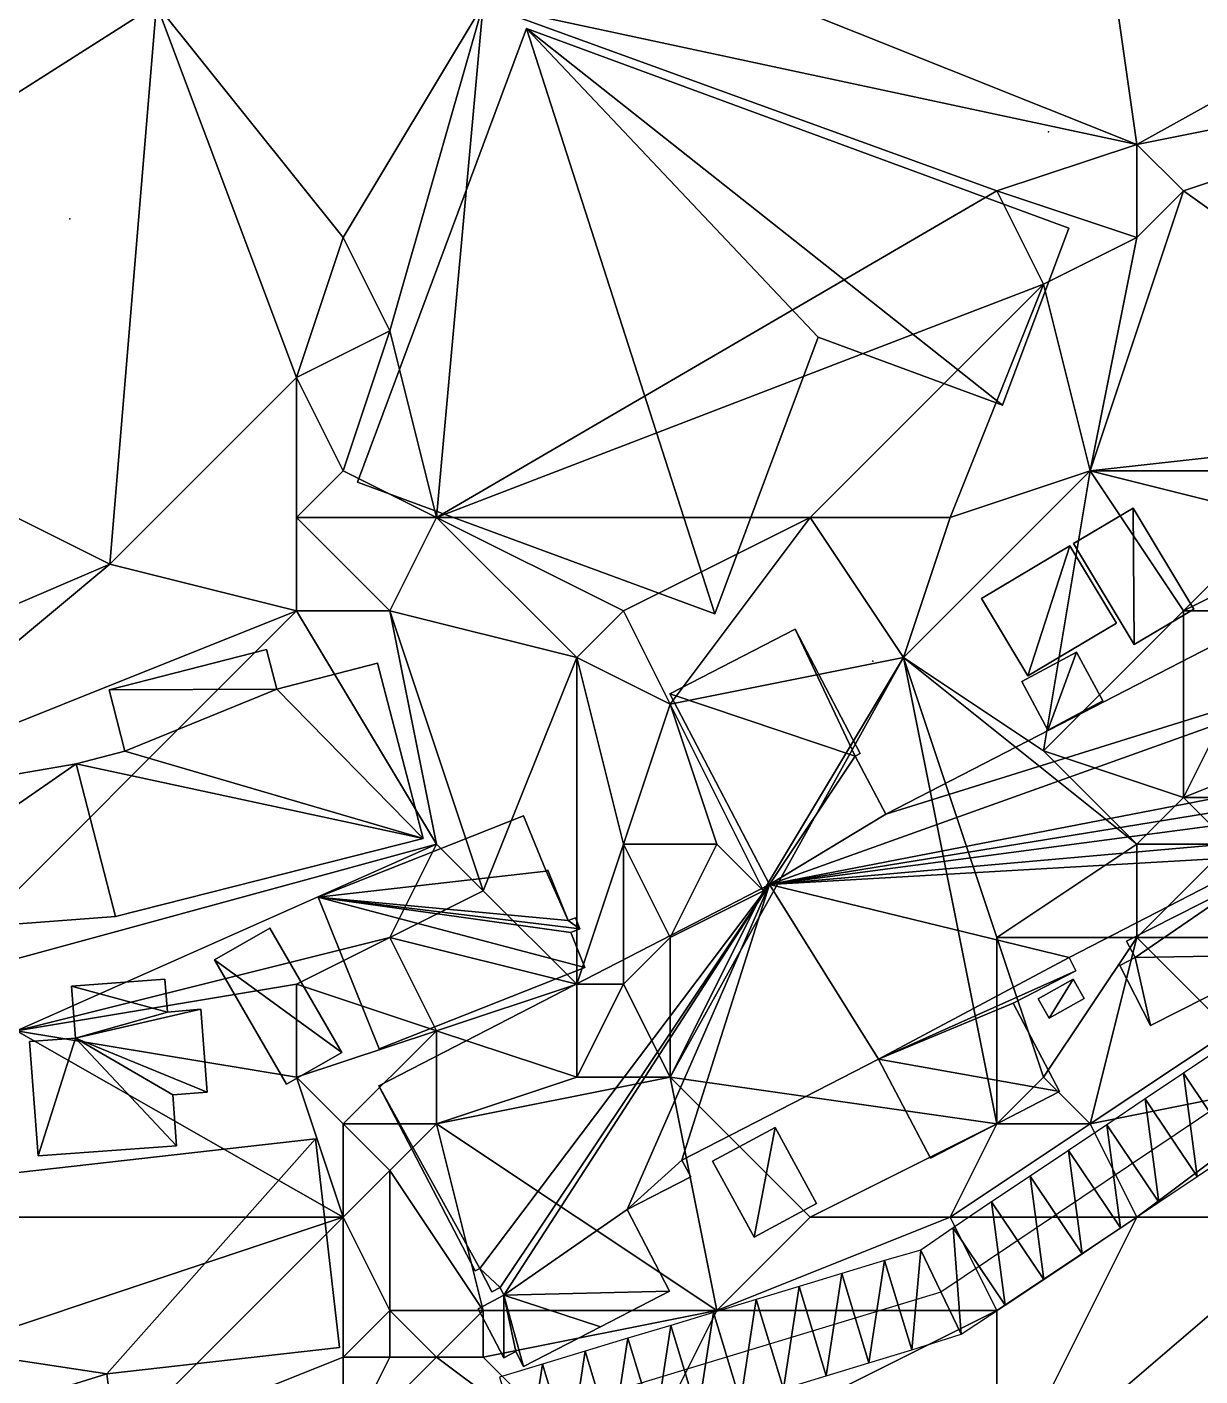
# Model space of a CAD drawing. Header units: metres. Extents: x -1103 to 901, y -902 to 905.
# Drawn here: x -821.6 to -771.3, y 561.2 to 619 of the extents above; entities that cross this region are included whole.
import ezdxf

# ---------------------------------------------------------------- set-up
doc = ezdxf.new("R2010")
doc.units = ezdxf.units.M
for name, color, linetype in [('OSM_BUILDING_FOOTPRINTS', 7, 'CONTINUOUS'), ('OSM_BUILDING_ROOFS', 1, 'CONTINUOUS'), ('OSM_BUILDING_WALLS', 8, 'CONTINUOUS'), ('OSM_ROAD_AXES', 2, 'CONTINUOUS'), ('OSM_ROAD_SURFACE', 9, 'CONTINUOUS'), ('OSM_TERRAIN', 3, 'CONTINUOUS'), ('OSM_TREES', 3, 'CONTINUOUS')]:
    doc.layers.add(name, color=color, linetype=linetype)

msp = doc.modelspace()

# ---------------------------------------------------------------- linework, layer by layer
at = {"layer": 'OSM_BUILDING_FOOTPRINTS'}
for points in [[(-807.395, 599.513, 14.055), (-800.144, 618.966, 14.055), (-776.909, 610.406, 14.055), (-779.749, 602.82, 14.055), (-787.653, 605.728, 14.055), (-792.074, 593.873, 14.055), (-807.395, 599.513, 14.055)], [(-776.709, 596.881, 12.865), (-774.156, 598.396, 12.865), (-771.558, 594.072, 12.865), (-774.112, 592.557, 12.865), (-776.709, 596.881, 12.865)], [(-780.656, 594.526, 12.925), (-776.864, 596.782, 12.925), (-774.874, 593.475, 12.925), (-778.666, 591.219, 12.925), (-780.656, 594.526, 12.925)], [(-819.454, 587.436, 16.466), (-817.365, 587.978, 16.466), (-818.04, 590.61, 16.466), (-811.286, 592.336, 16.466), (-810.855, 590.644, 16.466), (-806.533, 591.75, 16.466), (-804.576, 584.24, 16.466), (-817.763, 580.889, 16.466), (-830.243, 579.949, 16.466), (-830.652, 585.512, 16.466), (-819.454, 587.436, 16.466)], [(-778.931, 590.965, 13.106), (-776.588, 592.225, 13.106), (-775.46, 590.146, 13.106), (-777.804, 588.886, 13.106), (-778.931, 590.965, 13.106)], [(-806.466, 575.227, 15.129), (-809.075, 581.73, 15.129), (-800.276, 585.214, 15.129), (-799.314, 582.836, 15.129), (-799.237, 582.88, 15.129), (-798.364, 580.724, 15.129), (-798.054, 580.845, 15.129), (-797.866, 580.37, 15.129), (-798.253, 580.215, 15.129), (-797.645, 578.711, 15.129), (-806.466, 575.227, 15.129)], [(-774.73, 578.8, 12.348), (-774.067, 579.132, 12.348), (-774.432, 579.839, 12.348), (-769.104, 582.538, 12.348), (-767.424, 579.253, 12.348), (-773.415, 576.223, 12.348), (-774.73, 578.8, 12.348)], [(-811.153, 580.392, 15.751), (-808.058, 575.061, 15.751), (-810.434, 573.701, 15.751), (-813.518, 579.043, 15.751), (-811.153, 580.392, 15.751)], [(-815.641, 578.202, 16.014), (-815.53, 576.798, 16.014), (-814.104, 576.919, 16.014), (-813.839, 573.369, 16.014), (-815.309, 573.248, 16.014), (-815.143, 571.069, 16.014), (-821.079, 570.638, 16.014), (-821.444, 575.537, 16.014), (-819.476, 575.681, 16.014), (-819.642, 577.915, 16.014), (-815.641, 578.202, 16.014)], [(-778.223, 577.362, 13.141), (-776.731, 578.203, 13.141), (-776.256, 577.373, 13.141), (-777.759, 576.533, 13.141), (-778.223, 577.362, 13.141)], [(-792.173, 570.406, 13.979), (-789.498, 571.844, 13.979), (-787.719, 568.592, 13.979), (-790.394, 567.143, 13.979), (-792.173, 570.406, 13.979)]]:
    msp.add_polyline3d(points, close=True, dxfattribs=at)
for points in [[(-768.441, 583.489, 11.018), (-776.897, 579.132, 11.018), (-776.61, 578.568, 11.018), (-779.296, 577.185, 11.018), (-777.306, 573.392, 11.018), (-782.844, 570.528, 11.018), (-785.066, 574.785, 11.018), (-793.489, 570.45, 11.018), (-793.113, 569.731, 11.018), (-795.843, 568.327, 11.018), (-794.019, 564.832, 11.018), (-796.982, 563.306, 11.018), (-800.276, 561.603, 11.018), (-800.607, 562.244, 11.018), (-801.127, 561.979, 11.018), (-802.221, 564.08, 11.018), (-801.116, 564.655, 11.018), (-801.282, 564.987, 11.018), (-801.635, 564.81, 11.018), (-802.155, 565.805, 11.018), (-802.343, 565.706, 11.018), (-802.343, 565.706, 11.018), (-806.477, 573.635, 11.018), (-789.742, 582.272, 11.018), (-794.009, 590.445, 11.018), (-788.636, 593.21, 11.018), (-785.851, 587.879, 11.018), (-786.061, 587.769, 11.018), (-784.756, 585.28, 11.018), (-759.963, 598.054, 11.018)], [(-851.333, 557.698, 15.827), (-852.339, 566.479, 15.827), (-809.196, 571.357, 15.827), (-808.168, 562.421, 15.827), (-808.168, 562.421, 15.827), (-818.128, 561.293, 15.827), (-818.061, 560.718, 15.827)]]:
    msp.add_polyline3d(points, dxfattribs=at)
at = {"layer": 'OSM_BUILDING_ROOFS'}
for points in [[(-800.144, 618.966, 25.655), (-807.395, 599.513, 25.655), (-792.074, 593.873, 25.655)], [(-800.144, 618.966, 25.655), (-792.074, 593.873, 25.655), (-787.653, 605.728, 25.655)], [(-800.144, 618.966, 25.655), (-787.653, 605.728, 25.655), (-779.749, 602.82, 25.655)], [(-800.144, 618.966, 25.655), (-779.749, 602.82, 25.655), (-776.909, 610.406, 25.655)], [(-757.929, 593.652, 25.818), (-759.963, 598.054, 25.818), (-784.756, 585.28, 25.818)], [(-774.156, 598.396, 22.865), (-776.709, 596.881, 22.865), (-774.112, 592.557, 22.865)], [(-774.156, 598.396, 22.865), (-774.112, 592.557, 22.865), (-771.558, 594.072, 22.865)], [(-776.864, 596.782, 22.925), (-780.656, 594.526, 22.925), (-778.666, 591.219, 22.925)], [(-776.864, 596.782, 22.925), (-778.666, 591.219, 22.925), (-774.874, 593.475, 22.925)], [(-789.742, 582.272, 25.818), (-760.537, 587.924, 25.818), (-757.929, 593.652, 25.818)], [(-789.742, 582.272, 25.818), (-757.929, 593.652, 25.818), (-784.756, 585.28, 25.818)], [(-786.061, 587.769, 25.818), (-788.636, 593.21, 25.818), (-794.009, 590.445, 25.818)], [(-786.061, 587.769, 25.818), (-785.851, 587.879, 25.818), (-788.636, 593.21, 25.818)], [(-810.855, 590.644, 21.666), (-811.286, 592.336, 21.666), (-818.04, 590.61, 21.666)], [(-804.576, 584.24, 21.666), (-806.533, 591.75, 21.666), (-810.855, 590.644, 21.666)], [(-776.588, 592.225, 23.106), (-778.931, 590.965, 23.106), (-777.804, 588.886, 23.106)], [(-776.588, 592.225, 23.106), (-777.804, 588.886, 23.106), (-775.46, 590.146, 23.106)], [(-810.855, 590.644, 21.666), (-818.04, 590.61, 21.666), (-817.365, 587.978, 21.666)], [(-817.365, 587.978, 21.666), (-804.576, 584.24, 21.666), (-810.855, 590.644, 21.666)], [(-786.061, 587.769, 25.818), (-794.009, 590.445, 25.818), (-789.742, 582.272, 25.818)], [(-817.365, 587.978, 21.666), (-819.454, 587.436, 21.666), (-804.576, 584.24, 21.666)], [(-789.742, 582.272, 25.818), (-760.891, 586.951, 25.818), (-760.537, 587.924, 25.818)], [(-789.742, 582.272, 25.818), (-784.756, 585.28, 25.818), (-786.061, 587.769, 25.818)], [(-819.454, 587.436, 21.666), (-830.652, 585.512, 21.666), (-830.243, 579.949, 21.666)], [(-819.454, 587.436, 21.666), (-830.243, 579.949, 21.666), (-817.763, 580.889, 21.666)], [(-819.454, 587.436, 21.666), (-817.763, 580.889, 21.666), (-804.576, 584.24, 21.666)], [(-789.742, 582.272, 25.818), (-762.77, 585.845, 25.818), (-760.891, 586.951, 25.818)], [(-789.742, 582.272, 25.818), (-765.379, 584.429, 25.818), (-762.77, 585.845, 25.818)], [(-799.314, 582.836, 20.329), (-800.276, 585.214, 20.329), (-809.075, 581.73, 20.329)], [(-789.742, 582.272, 25.818), (-768.441, 583.489, 25.818), (-765.379, 584.429, 25.818)], [(-789.742, 582.272, 25.818), (-776.897, 579.132, 25.818), (-768.441, 583.489, 25.818)], [(-809.075, 581.73, 20.329), (-798.364, 580.724, 20.329), (-799.314, 582.836, 20.329)], [(-798.364, 580.724, 20.329), (-799.237, 582.88, 20.329), (-799.314, 582.836, 20.329)], [(-774.067, 579.132, 22.348), (-769.104, 582.538, 22.348), (-774.432, 579.839, 22.348)], [(-774.067, 579.132, 22.348), (-767.424, 579.253, 22.348), (-769.104, 582.538, 22.348)], [(-789.742, 582.272, 25.818), (-806.477, 573.635, 25.818), (-802.155, 565.805, 25.818)], [(-789.742, 582.272, 25.818), (-802.155, 565.805, 25.818), (-801.282, 564.987, 25.818)], [(-789.742, 582.272, 25.818), (-801.282, 564.987, 25.818), (-801.116, 564.655, 25.818)], [(-789.742, 582.272, 25.818), (-801.116, 564.655, 25.818), (-795.843, 568.327, 25.818)], [(-789.742, 582.272, 25.818), (-795.843, 568.327, 25.818), (-793.489, 570.45, 25.818)], [(-789.742, 582.272, 25.818), (-793.489, 570.45, 25.818), (-785.066, 574.785, 25.818)], [(-789.742, 582.272, 25.818), (-785.066, 574.785, 25.818), (-776.897, 579.132, 25.818)], [(-809.075, 581.73, 20.329), (-806.466, 575.227, 20.329), (-797.645, 578.711, 20.329)], [(-809.075, 581.73, 20.329), (-797.645, 578.711, 20.329), (-798.253, 580.215, 20.329)], [(-809.075, 581.73, 20.329), (-798.253, 580.215, 20.329), (-797.866, 580.37, 20.329)], [(-809.075, 581.73, 20.329), (-797.866, 580.37, 20.329), (-798.364, 580.724, 20.329)], [(-797.866, 580.37, 20.329), (-798.054, 580.845, 20.329), (-798.364, 580.724, 20.329)], [(-808.058, 575.061, 25.751), (-811.153, 580.392, 25.751), (-813.518, 579.043, 25.751)], [(-808.058, 575.061, 25.751), (-813.518, 579.043, 25.751), (-810.434, 573.701, 25.751)], [(-785.066, 574.785, 25.818), (-776.61, 578.568, 25.818), (-776.897, 579.132, 25.818)], [(-774.067, 579.132, 22.348), (-774.73, 578.8, 22.348), (-773.415, 576.223, 22.348)], [(-774.067, 579.132, 22.348), (-773.415, 576.223, 22.348), (-767.424, 579.253, 22.348)], [(-785.066, 574.785, 25.818), (-779.296, 577.185, 25.818), (-776.61, 578.568, 25.818)], [(-815.53, 576.798, 21.214), (-815.641, 578.202, 21.214), (-819.642, 577.915, 21.214)], [(-815.53, 576.798, 21.214), (-819.642, 577.915, 21.214), (-819.476, 575.681, 21.214)], [(-776.731, 578.203, 23.141), (-778.223, 577.362, 23.141), (-777.759, 576.533, 23.141)], [(-776.731, 578.203, 23.141), (-777.759, 576.533, 23.141), (-776.256, 577.373, 23.141)], [(-819.476, 575.681, 21.214), (-813.839, 573.369, 21.214), (-814.104, 576.919, 21.214)], [(-819.476, 575.681, 21.214), (-814.104, 576.919, 21.214), (-815.53, 576.798, 21.214)], [(-785.066, 574.785, 25.818), (-777.306, 573.392, 25.818), (-779.296, 577.185, 25.818)], [(-819.476, 575.681, 21.214), (-821.444, 575.537, 21.214), (-821.079, 570.638, 21.214)], [(-819.476, 575.681, 21.214), (-821.079, 570.638, 21.214), (-815.143, 571.069, 21.214)], [(-819.476, 575.681, 21.214), (-815.143, 571.069, 21.214), (-815.309, 573.248, 21.214)], [(-819.476, 575.681, 21.214), (-815.309, 573.248, 21.214), (-813.839, 573.369, 21.214)], [(-785.066, 574.785, 25.818), (-782.844, 570.528, 25.818), (-777.306, 573.392, 25.818)], [(-806.477, 573.635, 25.818), (-802.343, 565.706, 25.818), (-802.155, 565.805, 25.818)], [(-789.498, 571.844, 23.979), (-792.173, 570.406, 23.979), (-790.394, 567.143, 23.979)], [(-789.498, 571.844, 23.979), (-790.394, 567.143, 23.979), (-787.719, 568.592, 23.979)], [(-818.128, 561.293, 30.627), (-809.196, 571.357, 30.627), (-852.339, 566.479, 30.627)], [(-818.128, 561.293, 30.627), (-808.168, 562.421, 30.627), (-809.196, 571.357, 30.627)], [(-795.843, 568.327, 25.818), (-793.113, 569.731, 25.818), (-793.489, 570.45, 25.818)], [(-801.116, 564.655, 25.818), (-794.019, 564.832, 25.818), (-795.843, 568.327, 25.818)], [(-821.024, 560.386, 30.627), (-818.128, 561.293, 30.627), (-852.339, 566.479, 30.627)], [(-827.302, 560.297, 30.627), (-821.024, 560.386, 30.627), (-852.339, 566.479, 30.627)], [(-802.155, 565.805, 25.818), (-801.635, 564.81, 25.818), (-801.282, 564.987, 25.818)], [(-801.116, 564.655, 25.818), (-802.221, 564.08, 25.818), (-801.127, 561.979, 25.818)], [(-801.116, 564.655, 25.818), (-801.127, 561.979, 25.818), (-800.607, 562.244, 25.818)], [(-801.116, 564.655, 25.818), (-796.982, 563.306, 25.818), (-794.019, 564.832, 25.818)], [(-801.116, 564.655, 25.818), (-800.607, 562.244, 25.818), (-800.276, 561.603, 25.818)], [(-801.116, 564.655, 25.818), (-800.276, 561.603, 25.818), (-796.982, 563.306, 25.818)], [(-821.024, 560.386, 30.627), (-818.061, 560.718, 30.627), (-818.128, 561.293, 30.627)]]:
    msp.add_3dface(points, dxfattribs=at)
at = {"layer": 'OSM_BUILDING_WALLS'}
for points in [[(-800.144, 618.966, 14.055), (-807.395, 599.513, 14.055), (-807.395, 599.513, 25.655)], [(-800.144, 618.966, 14.055), (-807.395, 599.513, 25.655), (-800.144, 618.966, 25.655)], [(-776.909, 610.406, 14.055), (-800.144, 618.966, 14.055), (-800.144, 618.966, 25.655)], [(-776.909, 610.406, 14.055), (-800.144, 618.966, 25.655), (-776.909, 610.406, 25.655)], [(-779.749, 602.82, 14.055), (-776.909, 610.406, 14.055), (-776.909, 610.406, 25.655)], [(-779.749, 602.82, 14.055), (-776.909, 610.406, 25.655), (-779.749, 602.82, 25.655)], [(-792.074, 593.873, 14.055), (-787.653, 605.728, 14.055), (-787.653, 605.728, 25.655)], [(-792.074, 593.873, 14.055), (-787.653, 605.728, 25.655), (-792.074, 593.873, 25.655)], [(-787.653, 605.728, 14.055), (-779.749, 602.82, 14.055), (-779.749, 602.82, 25.655)], [(-787.653, 605.728, 14.055), (-779.749, 602.82, 25.655), (-787.653, 605.728, 25.655)], [(-807.395, 599.513, 14.055), (-792.074, 593.873, 14.055), (-792.074, 593.873, 25.655)], [(-807.395, 599.513, 14.055), (-792.074, 593.873, 25.655), (-807.395, 599.513, 25.655)], [(-759.963, 598.054, 11.018), (-784.756, 585.28, 11.018), (-784.756, 585.28, 25.818)], [(-759.963, 598.054, 11.018), (-784.756, 585.28, 25.818), (-759.963, 598.054, 25.818)], [(-774.156, 598.396, 12.865), (-776.709, 596.881, 12.865), (-776.709, 596.881, 22.865)], [(-774.156, 598.396, 12.865), (-776.709, 596.881, 22.865), (-774.156, 598.396, 22.865)], [(-771.558, 594.072, 12.865), (-774.156, 598.396, 12.865), (-774.156, 598.396, 22.865)], [(-771.558, 594.072, 12.865), (-774.156, 598.396, 22.865), (-771.558, 594.072, 22.865)], [(-776.864, 596.782, 12.925), (-780.656, 594.526, 12.925), (-780.656, 594.526, 22.925)], [(-776.864, 596.782, 12.925), (-780.656, 594.526, 22.925), (-776.864, 596.782, 22.925)], [(-774.874, 593.475, 12.925), (-776.864, 596.782, 12.925), (-776.864, 596.782, 22.925)], [(-774.874, 593.475, 12.925), (-776.864, 596.782, 22.925), (-774.874, 593.475, 22.925)], [(-776.709, 596.881, 12.865), (-774.112, 592.557, 12.865), (-774.112, 592.557, 22.865)], [(-776.709, 596.881, 12.865), (-774.112, 592.557, 22.865), (-776.709, 596.881, 22.865)], [(-780.656, 594.526, 12.925), (-778.666, 591.219, 12.925), (-778.666, 591.219, 22.925)], [(-780.656, 594.526, 12.925), (-778.666, 591.219, 22.925), (-780.656, 594.526, 22.925)], [(-774.112, 592.557, 12.865), (-771.558, 594.072, 12.865), (-771.558, 594.072, 22.865)], [(-774.112, 592.557, 12.865), (-771.558, 594.072, 22.865), (-774.112, 592.557, 22.865)], [(-778.666, 591.219, 12.925), (-774.874, 593.475, 12.925), (-774.874, 593.475, 22.925)], [(-778.666, 591.219, 12.925), (-774.874, 593.475, 22.925), (-778.666, 591.219, 22.925)], [(-788.636, 593.21, 11.018), (-794.009, 590.445, 11.018), (-794.009, 590.445, 25.818)], [(-788.636, 593.21, 11.018), (-794.009, 590.445, 25.818), (-788.636, 593.21, 25.818)], [(-785.851, 587.879, 11.018), (-788.636, 593.21, 11.018), (-788.636, 593.21, 25.818)], [(-785.851, 587.879, 11.018), (-788.636, 593.21, 25.818), (-785.851, 587.879, 25.818)], [(-811.286, 592.336, 16.466), (-818.04, 590.61, 16.466), (-818.04, 590.61, 21.666)], [(-811.286, 592.336, 16.466), (-818.04, 590.61, 21.666), (-811.286, 592.336, 21.666)], [(-810.855, 590.644, 16.466), (-811.286, 592.336, 16.466), (-811.286, 592.336, 21.666)], [(-810.855, 590.644, 16.466), (-811.286, 592.336, 21.666), (-810.855, 590.644, 21.666)], [(-806.533, 591.75, 16.466), (-810.855, 590.644, 16.466), (-810.855, 590.644, 21.666)], [(-806.533, 591.75, 16.466), (-810.855, 590.644, 21.666), (-806.533, 591.75, 21.666)], [(-804.576, 584.24, 16.466), (-806.533, 591.75, 16.466), (-806.533, 591.75, 21.666)], [(-804.576, 584.24, 16.466), (-806.533, 591.75, 21.666), (-804.576, 584.24, 21.666)], [(-776.588, 592.225, 13.106), (-778.931, 590.965, 13.106), (-778.931, 590.965, 23.106)], [(-776.588, 592.225, 13.106), (-778.931, 590.965, 23.106), (-776.588, 592.225, 23.106)], [(-775.46, 590.146, 13.106), (-776.588, 592.225, 13.106), (-776.588, 592.225, 23.106)], [(-775.46, 590.146, 13.106), (-776.588, 592.225, 23.106), (-775.46, 590.146, 23.106)], [(-818.04, 590.61, 16.466), (-817.365, 587.978, 16.466), (-817.365, 587.978, 21.666)], [(-818.04, 590.61, 16.466), (-817.365, 587.978, 21.666), (-818.04, 590.61, 21.666)], [(-778.931, 590.965, 13.106), (-777.804, 588.886, 13.106), (-777.804, 588.886, 23.106)], [(-778.931, 590.965, 13.106), (-777.804, 588.886, 23.106), (-778.931, 590.965, 23.106)], [(-794.009, 590.445, 11.018), (-789.742, 582.272, 11.018), (-789.742, 582.272, 25.818)], [(-794.009, 590.445, 11.018), (-789.742, 582.272, 25.818), (-794.009, 590.445, 25.818)], [(-777.804, 588.886, 13.106), (-775.46, 590.146, 13.106), (-775.46, 590.146, 23.106)], [(-777.804, 588.886, 13.106), (-775.46, 590.146, 23.106), (-777.804, 588.886, 23.106)], [(-817.365, 587.978, 16.466), (-819.454, 587.436, 16.466), (-819.454, 587.436, 21.666)], [(-817.365, 587.978, 16.466), (-819.454, 587.436, 21.666), (-817.365, 587.978, 21.666)], [(-786.061, 587.769, 11.018), (-785.851, 587.879, 11.018), (-785.851, 587.879, 25.818)], [(-786.061, 587.769, 11.018), (-785.851, 587.879, 25.818), (-786.061, 587.769, 25.818)], [(-784.756, 585.28, 11.018), (-786.061, 587.769, 11.018), (-786.061, 587.769, 25.818)], [(-784.756, 585.28, 11.018), (-786.061, 587.769, 25.818), (-784.756, 585.28, 25.818)], [(-819.454, 587.436, 16.466), (-830.652, 585.512, 16.466), (-830.652, 585.512, 21.666)], [(-819.454, 587.436, 16.466), (-830.652, 585.512, 21.666), (-819.454, 587.436, 21.666)], [(-800.276, 585.214, 15.129), (-809.075, 581.73, 15.129), (-809.075, 581.73, 20.329)], [(-800.276, 585.214, 15.129), (-809.075, 581.73, 20.329), (-800.276, 585.214, 20.329)], [(-799.314, 582.836, 15.129), (-800.276, 585.214, 15.129), (-800.276, 585.214, 20.329)], [(-799.314, 582.836, 15.129), (-800.276, 585.214, 20.329), (-799.314, 582.836, 20.329)], [(-817.763, 580.889, 16.466), (-804.576, 584.24, 16.466), (-804.576, 584.24, 21.666)], [(-817.763, 580.889, 16.466), (-804.576, 584.24, 21.666), (-817.763, 580.889, 21.666)], [(-776.897, 579.132, 11.018), (-768.441, 583.489, 11.018), (-768.441, 583.489, 25.818)], [(-776.897, 579.132, 11.018), (-768.441, 583.489, 25.818), (-776.897, 579.132, 25.818)], [(-799.237, 582.88, 15.129), (-799.314, 582.836, 15.129), (-799.314, 582.836, 20.329)], [(-799.237, 582.88, 15.129), (-799.314, 582.836, 20.329), (-799.237, 582.88, 20.329)], [(-798.364, 580.724, 15.129), (-799.237, 582.88, 15.129), (-799.237, 582.88, 20.329)], [(-798.364, 580.724, 15.129), (-799.237, 582.88, 20.329), (-798.364, 580.724, 20.329)], [(-769.104, 582.538, 12.348), (-774.432, 579.839, 12.348), (-774.432, 579.839, 22.348)], [(-769.104, 582.538, 12.348), (-774.432, 579.839, 22.348), (-769.104, 582.538, 22.348)], [(-789.742, 582.272, 11.018), (-806.477, 573.635, 11.018), (-806.477, 573.635, 25.818)], [(-789.742, 582.272, 11.018), (-806.477, 573.635, 25.818), (-789.742, 582.272, 25.818)], [(-809.075, 581.73, 15.129), (-806.466, 575.227, 15.129), (-806.466, 575.227, 20.329)], [(-809.075, 581.73, 15.129), (-806.466, 575.227, 20.329), (-809.075, 581.73, 20.329)], [(-830.243, 579.949, 16.466), (-817.763, 580.889, 16.466), (-817.763, 580.889, 21.666)], [(-830.243, 579.949, 16.466), (-817.763, 580.889, 21.666), (-830.243, 579.949, 21.666)], [(-798.054, 580.845, 15.129), (-798.364, 580.724, 15.129), (-798.364, 580.724, 20.329)], [(-798.054, 580.845, 15.129), (-798.364, 580.724, 20.329), (-798.054, 580.845, 20.329)], [(-797.866, 580.37, 15.129), (-798.054, 580.845, 15.129), (-798.054, 580.845, 20.329)], [(-797.866, 580.37, 15.129), (-798.054, 580.845, 20.329), (-797.866, 580.37, 20.329)], [(-811.153, 580.392, 15.751), (-813.518, 579.043, 15.751), (-813.518, 579.043, 25.751)], [(-811.153, 580.392, 15.751), (-813.518, 579.043, 25.751), (-811.153, 580.392, 25.751)], [(-808.058, 575.061, 15.751), (-811.153, 580.392, 15.751), (-811.153, 580.392, 25.751)], [(-808.058, 575.061, 15.751), (-811.153, 580.392, 25.751), (-808.058, 575.061, 25.751)], [(-798.253, 580.215, 15.129), (-797.866, 580.37, 15.129), (-797.866, 580.37, 20.329)], [(-798.253, 580.215, 15.129), (-797.866, 580.37, 20.329), (-798.253, 580.215, 20.329)], [(-797.645, 578.711, 15.129), (-798.253, 580.215, 15.129), (-798.253, 580.215, 20.329)], [(-797.645, 578.711, 15.129), (-798.253, 580.215, 20.329), (-797.645, 578.711, 20.329)], [(-774.432, 579.839, 12.348), (-774.067, 579.132, 12.348), (-774.067, 579.132, 22.348)], [(-774.432, 579.839, 12.348), (-774.067, 579.132, 22.348), (-774.432, 579.839, 22.348)], [(-813.518, 579.043, 15.751), (-810.434, 573.701, 15.751), (-810.434, 573.701, 25.751)], [(-813.518, 579.043, 15.751), (-810.434, 573.701, 25.751), (-813.518, 579.043, 25.751)], [(-776.61, 578.568, 11.018), (-776.897, 579.132, 11.018), (-776.897, 579.132, 25.818)], [(-776.61, 578.568, 11.018), (-776.897, 579.132, 25.818), (-776.61, 578.568, 25.818)], [(-774.067, 579.132, 12.348), (-774.73, 578.8, 12.348), (-774.73, 578.8, 22.348)], [(-774.067, 579.132, 12.348), (-774.73, 578.8, 22.348), (-774.067, 579.132, 22.348)], [(-773.415, 576.223, 12.348), (-767.424, 579.253, 12.348), (-767.424, 579.253, 22.348)], [(-773.415, 576.223, 12.348), (-767.424, 579.253, 22.348), (-773.415, 576.223, 22.348)], [(-806.466, 575.227, 15.129), (-797.645, 578.711, 15.129), (-797.645, 578.711, 20.329)], [(-806.466, 575.227, 15.129), (-797.645, 578.711, 20.329), (-806.466, 575.227, 20.329)], [(-779.296, 577.185, 11.018), (-776.61, 578.568, 11.018), (-776.61, 578.568, 25.818)], [(-779.296, 577.185, 11.018), (-776.61, 578.568, 25.818), (-779.296, 577.185, 25.818)], [(-774.73, 578.8, 12.348), (-773.415, 576.223, 12.348), (-773.415, 576.223, 22.348)], [(-774.73, 578.8, 12.348), (-773.415, 576.223, 22.348), (-774.73, 578.8, 22.348)], [(-815.641, 578.202, 16.014), (-819.642, 577.915, 16.014), (-819.642, 577.915, 21.214)], [(-815.641, 578.202, 16.014), (-819.642, 577.915, 21.214), (-815.641, 578.202, 21.214)], [(-819.642, 577.915, 16.014), (-819.476, 575.681, 16.014), (-819.476, 575.681, 21.214)], [(-819.642, 577.915, 16.014), (-819.476, 575.681, 21.214), (-819.642, 577.915, 21.214)], [(-815.53, 576.798, 16.014), (-815.641, 578.202, 16.014), (-815.641, 578.202, 21.214)], [(-815.53, 576.798, 16.014), (-815.641, 578.202, 21.214), (-815.53, 576.798, 21.214)], [(-776.731, 578.203, 13.141), (-778.223, 577.362, 13.141), (-778.223, 577.362, 23.141)], [(-776.731, 578.203, 13.141), (-778.223, 577.362, 23.141), (-776.731, 578.203, 23.141)], [(-776.256, 577.373, 13.141), (-776.731, 578.203, 13.141), (-776.731, 578.203, 23.141)], [(-776.256, 577.373, 13.141), (-776.731, 578.203, 23.141), (-776.256, 577.373, 23.141)], [(-778.223, 577.362, 13.141), (-777.759, 576.533, 13.141), (-777.759, 576.533, 23.141)], [(-778.223, 577.362, 13.141), (-777.759, 576.533, 23.141), (-778.223, 577.362, 23.141)], [(-777.759, 576.533, 13.141), (-776.256, 577.373, 13.141), (-776.256, 577.373, 23.141)], [(-777.759, 576.533, 13.141), (-776.256, 577.373, 23.141), (-777.759, 576.533, 23.141)], [(-814.104, 576.919, 16.014), (-815.53, 576.798, 16.014), (-815.53, 576.798, 21.214)], [(-814.104, 576.919, 16.014), (-815.53, 576.798, 21.214), (-814.104, 576.919, 21.214)], [(-813.839, 573.369, 16.014), (-814.104, 576.919, 16.014), (-814.104, 576.919, 21.214)], [(-813.839, 573.369, 16.014), (-814.104, 576.919, 21.214), (-813.839, 573.369, 21.214)], [(-777.306, 573.392, 11.018), (-779.296, 577.185, 11.018), (-779.296, 577.185, 25.818)], [(-777.306, 573.392, 11.018), (-779.296, 577.185, 25.818), (-777.306, 573.392, 25.818)], [(-819.476, 575.681, 16.014), (-821.444, 575.537, 16.014), (-821.444, 575.537, 21.214)], [(-819.476, 575.681, 16.014), (-821.444, 575.537, 21.214), (-819.476, 575.681, 21.214)], [(-821.444, 575.537, 16.014), (-821.079, 570.638, 16.014), (-821.079, 570.638, 21.214)], [(-821.444, 575.537, 16.014), (-821.079, 570.638, 21.214), (-821.444, 575.537, 21.214)], [(-810.434, 573.701, 15.751), (-808.058, 575.061, 15.751), (-808.058, 575.061, 25.751)], [(-810.434, 573.701, 15.751), (-808.058, 575.061, 25.751), (-810.434, 573.701, 25.751)], [(-793.489, 570.45, 11.018), (-785.066, 574.785, 11.018), (-785.066, 574.785, 25.818)], [(-793.489, 570.45, 11.018), (-785.066, 574.785, 25.818), (-793.489, 570.45, 25.818)], [(-785.066, 574.785, 11.018), (-782.844, 570.528, 11.018), (-782.844, 570.528, 25.818)], [(-785.066, 574.785, 11.018), (-782.844, 570.528, 25.818), (-785.066, 574.785, 25.818)], [(-815.309, 573.248, 16.014), (-813.839, 573.369, 16.014), (-813.839, 573.369, 21.214)], [(-815.309, 573.248, 16.014), (-813.839, 573.369, 21.214), (-815.309, 573.248, 21.214)], [(-815.143, 571.069, 16.014), (-815.309, 573.248, 16.014), (-815.309, 573.248, 21.214)], [(-815.143, 571.069, 16.014), (-815.309, 573.248, 21.214), (-815.143, 571.069, 21.214)], [(-806.477, 573.635, 11.018), (-802.343, 565.706, 11.018), (-802.343, 565.706, 25.818)], [(-806.477, 573.635, 11.018), (-802.343, 565.706, 25.818), (-806.477, 573.635, 25.818)], [(-782.844, 570.528, 11.018), (-777.306, 573.392, 11.018), (-777.306, 573.392, 25.818)], [(-782.844, 570.528, 11.018), (-777.306, 573.392, 25.818), (-782.844, 570.528, 25.818)], [(-789.498, 571.844, 13.979), (-792.173, 570.406, 13.979), (-792.173, 570.406, 23.979)], [(-789.498, 571.844, 13.979), (-792.173, 570.406, 23.979), (-789.498, 571.844, 23.979)], [(-787.719, 568.592, 13.979), (-789.498, 571.844, 13.979), (-789.498, 571.844, 23.979)], [(-787.719, 568.592, 13.979), (-789.498, 571.844, 23.979), (-787.719, 568.592, 23.979)], [(-809.196, 571.357, 15.827), (-852.339, 566.479, 15.827), (-852.339, 566.479, 30.627)], [(-809.196, 571.357, 15.827), (-852.339, 566.479, 30.627), (-809.196, 571.357, 30.627)], [(-821.079, 570.638, 16.014), (-815.143, 571.069, 16.014), (-815.143, 571.069, 21.214)], [(-821.079, 570.638, 16.014), (-815.143, 571.069, 21.214), (-821.079, 570.638, 21.214)], [(-808.168, 562.421, 15.827), (-809.196, 571.357, 15.827), (-809.196, 571.357, 30.627)], [(-808.168, 562.421, 15.827), (-809.196, 571.357, 30.627), (-808.168, 562.421, 30.627)], [(-793.113, 569.731, 11.018), (-793.489, 570.45, 11.018), (-793.489, 570.45, 25.818)], [(-793.113, 569.731, 11.018), (-793.489, 570.45, 25.818), (-793.113, 569.731, 25.818)], [(-792.173, 570.406, 13.979), (-790.394, 567.143, 13.979), (-790.394, 567.143, 23.979)], [(-792.173, 570.406, 13.979), (-790.394, 567.143, 23.979), (-792.173, 570.406, 23.979)], [(-795.843, 568.327, 11.018), (-793.113, 569.731, 11.018), (-793.113, 569.731, 25.818)], [(-795.843, 568.327, 11.018), (-793.113, 569.731, 25.818), (-795.843, 568.327, 25.818)], [(-790.394, 567.143, 13.979), (-787.719, 568.592, 13.979), (-787.719, 568.592, 23.979)], [(-790.394, 567.143, 13.979), (-787.719, 568.592, 23.979), (-790.394, 567.143, 23.979)], [(-794.019, 564.832, 11.018), (-795.843, 568.327, 11.018), (-795.843, 568.327, 25.818)], [(-794.019, 564.832, 11.018), (-795.843, 568.327, 25.818), (-794.019, 564.832, 25.818)], [(-802.343, 565.706, 11.018), (-802.155, 565.805, 11.018), (-802.155, 565.805, 25.818)], [(-802.343, 565.706, 11.018), (-802.155, 565.805, 25.818), (-802.343, 565.706, 25.818)], [(-802.155, 565.805, 11.018), (-801.635, 564.81, 11.018), (-801.635, 564.81, 25.818)], [(-802.155, 565.805, 11.018), (-801.635, 564.81, 25.818), (-802.155, 565.805, 25.818)], [(-801.116, 564.655, 11.018), (-802.221, 564.08, 11.018), (-802.221, 564.08, 25.818)], [(-801.116, 564.655, 11.018), (-802.221, 564.08, 25.818), (-801.116, 564.655, 25.818)], [(-801.635, 564.81, 11.018), (-801.282, 564.987, 11.018), (-801.282, 564.987, 25.818)], [(-801.635, 564.81, 11.018), (-801.282, 564.987, 25.818), (-801.635, 564.81, 25.818)], [(-801.282, 564.987, 11.018), (-801.116, 564.655, 11.018), (-801.116, 564.655, 25.818)], [(-801.282, 564.987, 11.018), (-801.116, 564.655, 25.818), (-801.282, 564.987, 25.818)], [(-796.982, 563.306, 11.018), (-794.019, 564.832, 11.018), (-794.019, 564.832, 25.818)], [(-796.982, 563.306, 11.018), (-794.019, 564.832, 25.818), (-796.982, 563.306, 25.818)], [(-802.221, 564.08, 11.018), (-801.127, 561.979, 11.018), (-801.127, 561.979, 25.818)], [(-802.221, 564.08, 11.018), (-801.127, 561.979, 25.818), (-802.221, 564.08, 25.818)], [(-800.276, 561.603, 11.018), (-796.982, 563.306, 11.018), (-796.982, 563.306, 25.818)], [(-800.276, 561.603, 11.018), (-796.982, 563.306, 25.818), (-800.276, 561.603, 25.818)], [(-818.128, 561.293, 15.827), (-808.168, 562.421, 15.827), (-808.168, 562.421, 30.627)], [(-818.128, 561.293, 15.827), (-808.168, 562.421, 30.627), (-818.128, 561.293, 30.627)], [(-801.127, 561.979, 11.018), (-800.607, 562.244, 11.018), (-800.607, 562.244, 25.818)], [(-801.127, 561.979, 11.018), (-800.607, 562.244, 25.818), (-801.127, 561.979, 25.818)], [(-800.607, 562.244, 11.018), (-800.276, 561.603, 11.018), (-800.276, 561.603, 25.818)], [(-800.607, 562.244, 11.018), (-800.276, 561.603, 25.818), (-800.607, 562.244, 25.818)], [(-818.061, 560.718, 15.827), (-818.128, 561.293, 15.827), (-818.128, 561.293, 30.627)], [(-818.061, 560.718, 15.827), (-818.128, 561.293, 30.627), (-818.061, 560.718, 30.627)]]:
    msp.add_3dface(points, dxfattribs=at)
at = {"layer": 'OSM_ROAD_AXES'}
msp.add_polyline3d([(-742.763, 592.126, 12.314), (-764.307, 576.931, 13.981), (-782.391, 564.788, 15.07), (-802.553, 558.672, 16.614), (-822.118, 554.038, 18.256)], dxfattribs=at)
at = {"layer": 'OSM_ROAD_SURFACE'}
for points in [[(-770.354, 575.28, 14.292), (-771.998, 574.176, 14.403), (-769.768, 570.855, 14.315)], [(-771.998, 574.176, 14.403), (-773.642, 573.072, 14.514), (-771.412, 569.751, 14.419)], [(-771.998, 574.176, 14.403), (-771.412, 569.751, 14.419), (-769.768, 570.855, 14.315)], [(-773.642, 573.072, 14.514), (-775.286, 571.968, 14.621), (-773.056, 568.647, 14.523)], [(-773.642, 573.072, 14.514), (-773.056, 568.647, 14.523), (-771.412, 569.751, 14.419)], [(-775.286, 571.968, 14.621), (-776.93, 570.864, 14.717), (-774.7, 567.543, 14.629)], [(-775.286, 571.968, 14.621), (-774.7, 567.543, 14.629), (-773.056, 568.647, 14.523)], [(-776.93, 570.864, 14.717), (-778.574, 569.76, 14.813), (-776.344, 566.439, 14.738)], [(-776.93, 570.864, 14.717), (-776.344, 566.439, 14.738), (-774.7, 567.543, 14.629)], [(-778.574, 569.76, 14.813), (-780.217, 568.656, 14.909), (-777.988, 565.335, 14.847)], [(-778.574, 569.76, 14.813), (-777.988, 565.335, 14.847), (-776.344, 566.439, 14.738)], [(-780.217, 568.656, 14.909), (-781.861, 567.552, 15.011), (-779.632, 564.232, 14.956)], [(-780.217, 568.656, 14.909), (-779.632, 564.232, 14.956), (-777.988, 565.335, 14.847)], [(-781.861, 567.552, 15.011), (-783.252, 566.593, 15.13), (-781.529, 562.983, 15.077)], [(-781.861, 567.552, 15.011), (-781.529, 562.983, 15.077), (-779.632, 564.232, 14.956)], [(-783.252, 566.593, 15.13), (-784.804, 566.146, 15.246), (-783.643, 562.318, 15.248)], [(-783.252, 566.593, 15.13), (-783.643, 562.318, 15.248), (-781.529, 562.983, 15.077)], [(-784.804, 566.146, 15.246), (-786.637, 565.59, 15.383), (-785.476, 561.762, 15.378)], [(-784.804, 566.146, 15.246), (-785.476, 561.762, 15.378), (-783.643, 562.318, 15.248)], [(-786.637, 565.59, 15.383), (-788.47, 565.034, 15.521), (-787.309, 561.206, 15.509)], [(-786.637, 565.59, 15.383), (-787.309, 561.206, 15.509), (-785.476, 561.762, 15.378)], [(-788.47, 565.034, 15.521), (-790.303, 564.478, 15.659), (-789.142, 560.65, 15.639)], [(-788.47, 565.034, 15.521), (-789.142, 560.65, 15.639), (-787.309, 561.206, 15.509)], [(-792.136, 563.922, 15.794), (-793.969, 563.366, 15.907), (-792.808, 559.538, 15.9)], [(-792.136, 563.922, 15.794), (-792.808, 559.538, 15.9), (-790.975, 560.094, 15.769)], [(-790.303, 564.478, 15.659), (-792.136, 563.922, 15.794), (-790.975, 560.094, 15.769)], [(-790.303, 564.478, 15.659), (-790.975, 560.094, 15.769), (-789.142, 560.65, 15.639)], [(-793.969, 563.366, 15.907), (-795.802, 562.81, 16.019), (-794.64, 558.982, 16.029)], [(-793.969, 563.366, 15.907), (-794.64, 558.982, 16.029), (-792.808, 559.538, 15.9)], [(-795.802, 562.81, 16.019), (-797.634, 562.254, 16.132), (-796.473, 558.426, 16.141)], [(-795.802, 562.81, 16.019), (-796.473, 558.426, 16.141), (-794.64, 558.982, 16.029)], [(-797.634, 562.254, 16.132), (-799.467, 561.698, 16.244), (-798.306, 557.87, 16.299)], [(-797.634, 562.254, 16.132), (-798.306, 557.87, 16.299), (-796.473, 558.426, 16.141)], [(-799.467, 561.698, 16.244), (-801.3, 561.142, 16.373), (-800.139, 557.314, 16.49)], [(-799.467, 561.698, 16.244), (-800.139, 557.314, 16.49), (-798.306, 557.87, 16.299)]]:
    msp.add_3dface(points, dxfattribs=at)
at = {"layer": 'OSM_TERRAIN'}
for points in [[(-794, 622, 15.623), (-774, 614, 14.878), (-776, 628, 14.221)], [(-774, 614, 14.878), (-756, 624, 13.913), (-776, 628, 14.221)], [(-816, 620, 17.536), (-836, 624, 17.4), (-838, 606, 18.412)], [(-754, 618, 13.833), (-756, 624, 13.913), (-774, 614, 14.878)], [(-802, 620, 16.374), (-774, 614, 14.878), (-794, 622, 15.623)], [(-818, 596, 18.905), (-816, 620, 17.536), (-838, 606, 18.412)], [(-818, 596, 18.905), (-810, 604, 18.195), (-816, 620, 17.536)], [(-810, 604, 18.195), (-808, 610, 17.667), (-816, 620, 17.536)], [(-808, 610, 17.667), (-802, 620, 16.374), (-816, 620, 17.536)], [(-808, 610, 17.667), (-806, 606, 16.642), (-802, 620, 16.374)], [(-806, 606, 16.642), (-804, 598, 16.412), (-802, 620, 16.374)], [(-804, 598, 16.412), (-780, 612, 16.205), (-802, 620, 16.374)], [(-780, 612, 16.205), (-774, 614, 14.878), (-802, 620, 16.374)], [(-772, 612, 14.747), (-754, 618, 13.833), (-774, 614, 14.878)], [(-758, 602, 13.187), (-754, 618, 13.833), (-772, 612, 14.747)], [(-780, 612, 16.205), (-774, 610, 15.249), (-774, 614, 14.878)], [(-774, 610, 15.249), (-772, 612, 14.747), (-774, 614, 14.878)], [(-778, 608, 16.318), (-780, 612, 16.205), (-804, 598, 16.412)], [(-778, 608, 16.318), (-774, 610, 15.249), (-780, 612, 16.205)], [(-776, 600, 14.981), (-758, 602, 13.187), (-772, 612, 14.747)], [(-776, 600, 14.981), (-772, 612, 14.747), (-774, 610, 15.249)], [(-810, 604, 18.195), (-806, 606, 16.642), (-808, 610, 17.667)], [(-778, 608, 16.318), (-776, 600, 14.981), (-774, 610, 15.249)], [(-804, 598, 16.412), (-788, 598, 16.247), (-778, 608, 16.318)], [(-788, 598, 16.247), (-782, 598, 15.573), (-778, 608, 16.318)], [(-782, 598, 15.573), (-776, 600, 14.981), (-778, 608, 16.318)], [(-832, 590, 18.96), (-818, 596, 18.905), (-838, 606, 18.412)], [(-808, 600, 16.664), (-806, 606, 16.642), (-810, 604, 18.195)], [(-808, 600, 16.664), (-804, 598, 16.412), (-806, 606, 16.642)], [(-810, 594, 18.528), (-810, 604, 18.195), (-818, 596, 18.905)], [(-810, 594, 18.528), (-810, 598, 17.923), (-810, 604, 18.195)], [(-810, 598, 17.923), (-808, 600, 16.664), (-810, 604, 18.195)], [(-764, 600, 14.042), (-758, 602, 13.187), (-776, 600, 14.981)], [(-810, 598, 17.923), (-804, 598, 16.412), (-808, 600, 16.664)], [(-778, 588, 15.306), (-776, 600, 14.981), (-784, 592, 15.829)], [(-784, 592, 15.829), (-776, 600, 14.981), (-782, 598, 15.573)], [(-778, 588, 15.306), (-772, 594, 14.89), (-776, 600, 14.981)], [(-772, 594, 14.89), (-768, 598, 14.34), (-776, 600, 14.981)], [(-768, 598, 14.34), (-764, 600, 14.042), (-776, 600, 14.981)], [(-810, 594, 18.528), (-806, 594, 18.295), (-810, 598, 17.923)], [(-810, 598, 17.923), (-806, 594, 18.295), (-804, 598, 16.412)], [(-806, 594, 18.295), (-798, 592, 17.224), (-804, 598, 16.412)], [(-798, 592, 17.224), (-796, 594, 16.556), (-804, 598, 16.412)], [(-796, 594, 16.556), (-788, 598, 16.247), (-804, 598, 16.412)], [(-796, 594, 16.556), (-794, 590, 15.791), (-788, 598, 16.247)], [(-794, 590, 15.791), (-784, 592, 15.829), (-788, 598, 16.247)], [(-784, 592, 15.829), (-782, 598, 15.573), (-788, 598, 16.247)], [(-772, 594, 14.89), (-768, 596, 15.01), (-768, 598, 14.34)], [(-830, 586, 18.635), (-818, 596, 18.905), (-832, 590, 18.96)], [(-830, 586, 18.635), (-810, 594, 18.528), (-818, 596, 18.905)], [(-772, 594, 14.89), (-768, 594, 15.614), (-768, 596, 15.01)], [(-830, 586, 18.635), (-826, 578, 18.632), (-810, 594, 18.528)], [(-826, 578, 18.632), (-804, 584, 18.418), (-810, 594, 18.528)], [(-804, 584, 18.418), (-806, 594, 18.295), (-810, 594, 18.528)], [(-802, 582, 17.562), (-806, 594, 18.295), (-804, 584, 18.418)], [(-806, 594, 18.295), (-802, 582, 17.562), (-798, 592, 17.224)], [(-798, 592, 17.224), (-794, 590, 15.791), (-796, 594, 16.556)], [(-778, 588, 15.306), (-772, 586, 15.734), (-772, 594, 14.89)], [(-772, 586, 15.734), (-768, 594, 15.614), (-772, 594, 14.89)], [(-772, 586, 15.734), (-762, 590, 15.734), (-768, 594, 15.614)], [(-798, 578, 17.163), (-798, 592, 17.224), (-802, 582, 17.562)], [(-798, 578, 17.163), (-796, 584, 17.092), (-798, 592, 17.224)], [(-798, 592, 17.224), (-796, 584, 17.092), (-794, 590, 15.791)], [(-794, 574, 15.734), (-780, 572, 15.612), (-784, 592, 15.829)], [(-794, 574, 15.734), (-784, 592, 15.829), (-790, 582, 15.734)], [(-794, 590, 15.791), (-790, 582, 15.734), (-784, 592, 15.829)], [(-780, 572, 15.612), (-780, 580, 15.617), (-784, 592, 15.829)], [(-784, 592, 15.829), (-780, 580, 15.617), (-774, 584, 15.602)], [(-784, 592, 15.829), (-774, 584, 15.602), (-778, 588, 15.306)], [(-792, 584, 16.019), (-794, 590, 15.791), (-796, 584, 17.092)], [(-792, 584, 16.019), (-790, 582, 15.734), (-794, 590, 15.791)], [(-772, 586, 15.734), (-766, 586, 14.886), (-762, 590, 15.734)], [(-774, 584, 15.602), (-772, 586, 15.734), (-778, 588, 15.306)], [(-774, 584, 15.602), (-770, 584, 14.719), (-772, 586, 15.734)], [(-770, 584, 14.719), (-766, 586, 14.886), (-772, 586, 15.734)], [(-822, 576, 18.225), (-804, 584, 18.418), (-826, 578, 18.632)], [(-822, 576, 18.225), (-806, 580, 17.456), (-804, 584, 18.418)], [(-806, 580, 17.456), (-802, 582, 17.562), (-804, 584, 18.418)], [(-796, 578, 16.644), (-796, 584, 17.092), (-798, 578, 17.163)], [(-796, 578, 16.644), (-794, 580, 15.789), (-796, 584, 17.092)], [(-794, 580, 15.789), (-792, 584, 16.019), (-796, 584, 17.092)], [(-790, 582, 15.734), (-792, 584, 16.019), (-794, 580, 15.789)], [(-780, 580, 15.617), (-774, 580, 14.734), (-774, 584, 15.602)], [(-768, 580, 14.561), (-770, 584, 14.719), (-774, 580, 14.734)], [(-774, 580, 14.734), (-770, 584, 14.719), (-774, 584, 15.602)], [(-806, 580, 17.456), (-798, 578, 17.163), (-802, 582, 17.562)], [(-794, 574, 15.734), (-790, 582, 15.734), (-794, 580, 15.789)], [(-810, 578, 17.89), (-806, 580, 17.456), (-822, 576, 18.225)], [(-804, 576, 17.324), (-806, 580, 17.456), (-810, 578, 17.89)], [(-804, 576, 17.324), (-798, 578, 17.163), (-806, 580, 17.456)], [(-796, 578, 16.644), (-794, 574, 15.734), (-794, 580, 15.789)], [(-780, 572, 15.612), (-778, 574, 15.526), (-780, 580, 15.617)], [(-778, 574, 15.526), (-774, 580, 14.734), (-780, 580, 15.617)], [(-778, 574, 15.526), (-776, 572, 14.609), (-774, 580, 14.734)], [(-776, 572, 14.609), (-770, 576, 14.204), (-774, 580, 14.734)], [(-770, 576, 14.204), (-768, 580, 14.561), (-774, 580, 14.734)], [(-810, 574, 17.89), (-810, 578, 17.89), (-822, 576, 18.225)], [(-810, 574, 17.89), (-804, 576, 17.324), (-810, 578, 17.89)], [(-804, 576, 17.324), (-798, 574, 15.734), (-798, 578, 17.163)], [(-798, 574, 15.734), (-794, 574, 15.734), (-796, 578, 16.644)], [(-798, 574, 15.734), (-796, 578, 16.644), (-798, 578, 17.163)], [(-822, 568, 18.371), (-808, 568, 18.169), (-822, 576, 18.225)], [(-808, 568, 18.169), (-810, 574, 17.89), (-822, 576, 18.225)], [(-810, 574, 17.89), (-808, 572, 17.308), (-804, 576, 17.324)], [(-808, 572, 17.308), (-804, 572, 15.772), (-804, 576, 17.324)], [(-804, 572, 15.772), (-798, 574, 15.734), (-804, 576, 17.324)], [(-766, 574, 14.064), (-770, 576, 14.204), (-776, 572, 14.609)], [(-808, 568, 18.169), (-808, 572, 17.308), (-810, 574, 17.89)], [(-792, 564, 15.735), (-794, 574, 15.734), (-804, 572, 15.772)], [(-804, 572, 15.772), (-794, 574, 15.734), (-798, 574, 15.734)], [(-792, 564, 15.735), (-788, 568, 16.012), (-794, 574, 15.734)], [(-788, 568, 16.012), (-780, 572, 15.612), (-794, 574, 15.734)], [(-780, 572, 15.612), (-776, 572, 14.609), (-778, 574, 15.526)], [(-774, 568, 14.532), (-766, 574, 14.064), (-776, 572, 14.609)], [(-766, 568, 13.695), (-766, 574, 14.064), (-774, 568, 14.532)], [(-808, 568, 18.169), (-806, 570, 16.333), (-808, 572, 17.308)], [(-806, 570, 16.333), (-804, 572, 15.772), (-808, 572, 17.308)], [(-802, 564, 15.749), (-804, 572, 15.772), (-806, 570, 16.333)], [(-802, 564, 15.749), (-792, 564, 15.735), (-804, 572, 15.772)], [(-788, 568, 16.012), (-782, 568, 14.958), (-780, 572, 15.612)], [(-782, 568, 14.958), (-774, 568, 14.532), (-776, 572, 14.609)], [(-782, 568, 14.958), (-776, 572, 14.609), (-780, 572, 15.612)], [(-806, 564, 17.615), (-806, 570, 16.333), (-808, 568, 18.169)], [(-806, 564, 17.615), (-802, 564, 15.749), (-806, 570, 16.333)], [(-822, 568, 18.371), (-832, 560, 18.368), (-808, 568, 18.169)], [(-832, 560, 18.368), (-818, 558, 18.172), (-808, 568, 18.169)], [(-818, 558, 18.172), (-808, 562, 18.084), (-808, 568, 18.169)], [(-808, 562, 18.084), (-806, 564, 17.615), (-808, 568, 18.169)], [(-780, 564, 14.931), (-782, 568, 14.958), (-792, 564, 15.735)], [(-792, 564, 15.735), (-782, 568, 14.958), (-788, 568, 16.012)], [(-780, 564, 14.931), (-774, 568, 14.532), (-782, 568, 14.958)], [(-780, 564, 14.931), (-780, 556, 14.394), (-774, 568, 14.532)], [(-766, 558, 13.484), (-766, 568, 13.695), (-780, 556, 14.394)], [(-780, 556, 14.394), (-766, 568, 13.695), (-774, 568, 14.532)], [(-806, 562, 17.491), (-806, 564, 17.615), (-808, 562, 18.084)], [(-806, 562, 17.491), (-804, 562, 16.649), (-806, 564, 17.615)], [(-806, 564, 17.615), (-804, 562, 16.649), (-802, 564, 15.749)], [(-802, 562, 16.329), (-802, 564, 15.749), (-804, 562, 16.649)], [(-802, 562, 16.329), (-792, 564, 15.735), (-802, 564, 15.749)], [(-802, 562, 16.329), (-796, 556, 16.112), (-792, 564, 15.735)], [(-796, 556, 16.112), (-780, 556, 14.394), (-780, 564, 14.931)], [(-796, 556, 16.112), (-780, 564, 14.931), (-792, 564, 15.735)], [(-808, 558, 17.113), (-808, 562, 18.084), (-818, 558, 18.172)], [(-796, 556, 16.112), (-804, 562, 16.649), (-808, 558, 17.113)], [(-808, 558, 17.113), (-806, 562, 17.491), (-808, 562, 18.084)], [(-808, 558, 17.113), (-804, 562, 16.649), (-806, 562, 17.491)], [(-804, 562, 16.649), (-796, 556, 16.112), (-802, 562, 16.329)]]:
    msp.add_3dface(points, dxfattribs=at)
at = {"layer": 'OSM_TREES'}
for p in [(-777.782, 614.531, 15.165), (-819.72, 610.804, 18.072), (-785.309, 591.838, 15.831)]:
    msp.add_point(p, dxfattribs=at)

doc.saveas('drawing.dxf')
